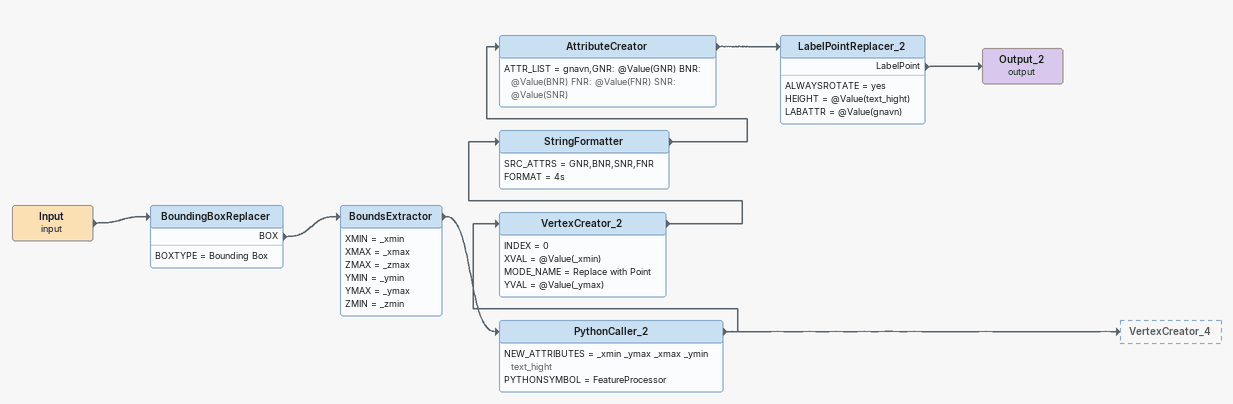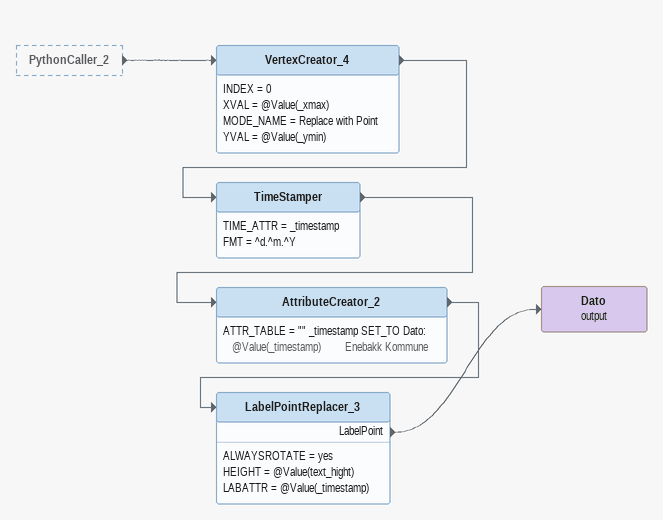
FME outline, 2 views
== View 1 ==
Input (input)
    -> BoundingBoxReplacer
BoundingBoxReplacer
    BOXTYPE = Bounding Box
    BOX -> BoundsExtractor
BoundsExtractor
    XMIN = _xmin
    XMAX = _xmax
    ZMAX = _zmax
    YMIN = _ymin
    YMAX = _ymax
    ZMIN = _zmin
    -> PythonCaller_2
PythonCaller_2
    NEW_ATTRIBUTES = _xmin _ymax _xmax _ymin text_hight
    PYTHONSYMBOL = FeatureProcessor
    -> VertexCreator_2
    -> VertexCreator_4
VertexCreator_2
    INDEX = 0
    XVAL = @Value(_xmin)
    MODE_NAME = Replace with Point
    YVAL = @Value(_ymax)
    -> StringFormatter
StringFormatter
    SRC_ATTRS = GNR,BNR,SNR,FNR
    FORMAT = 4s
    -> AttributeCreator
AttributeCreator
    ATTR_LIST = gnavn,GNR: @Value(GNR) BNR: @Value(BNR) FNR: @Value(FNR) SNR: @Value(SNR)
    -> LabelPointReplacer_2
LabelPointReplacer_2
    ALWAYSROTATE = yes
    HEIGHT = @Value(text_hight)
    LABATTR = @Value(gnavn)
    LabelPoint -> Output_2 (output)
Output_2 (output)

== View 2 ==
PythonCaller_2 [outside]
    -> VertexCreator_4
VertexCreator_4
    INDEX = 0
    XVAL = @Value(_xmax)
    MODE_NAME = Replace with Point
    YVAL = @Value(_ymin)
    -> TimeStamper
TimeStamper
    TIME_ATTR = _timestamp
    FMT = ^d.^m.^Y
    -> AttributeCreator_2
AttributeCreator_2
    ATTR_TABLE = "" _timestamp SET_TO Dato: @Value(_timestamp)        Enebakk Kommune
    -> LabelPointReplacer_3
LabelPointReplacer_3
    ALWAYSROTATE = yes
    HEIGHT = @Value(text_hight)
    LABATTR = @Value(_timestamp)
    LabelPoint -> Dato (output)
Dato (output)
